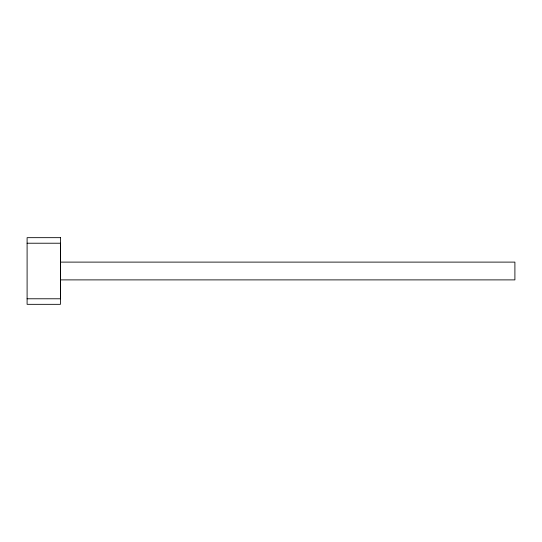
<?xml version="1.0" encoding="UTF-8"?>
<svg xmlns="http://www.w3.org/2000/svg" width="542" height="542" viewBox="0 0 542 542"><rect width="100%" height="100%" fill="white"/><g stroke="black" fill="none" stroke-linecap="round" stroke-linejoin="round"><path stroke-width="0.81" d="M27.1 243.222L60.413 243.222L60.433 298.777L27.1 298.777M60.433 262.111L514.9 262.111L514.9 279.889L60.433 279.889M60.426 237.667L27.1 237.667L27.1 304.333L60.433 304.333L60.426 237.667"/></g></svg>
